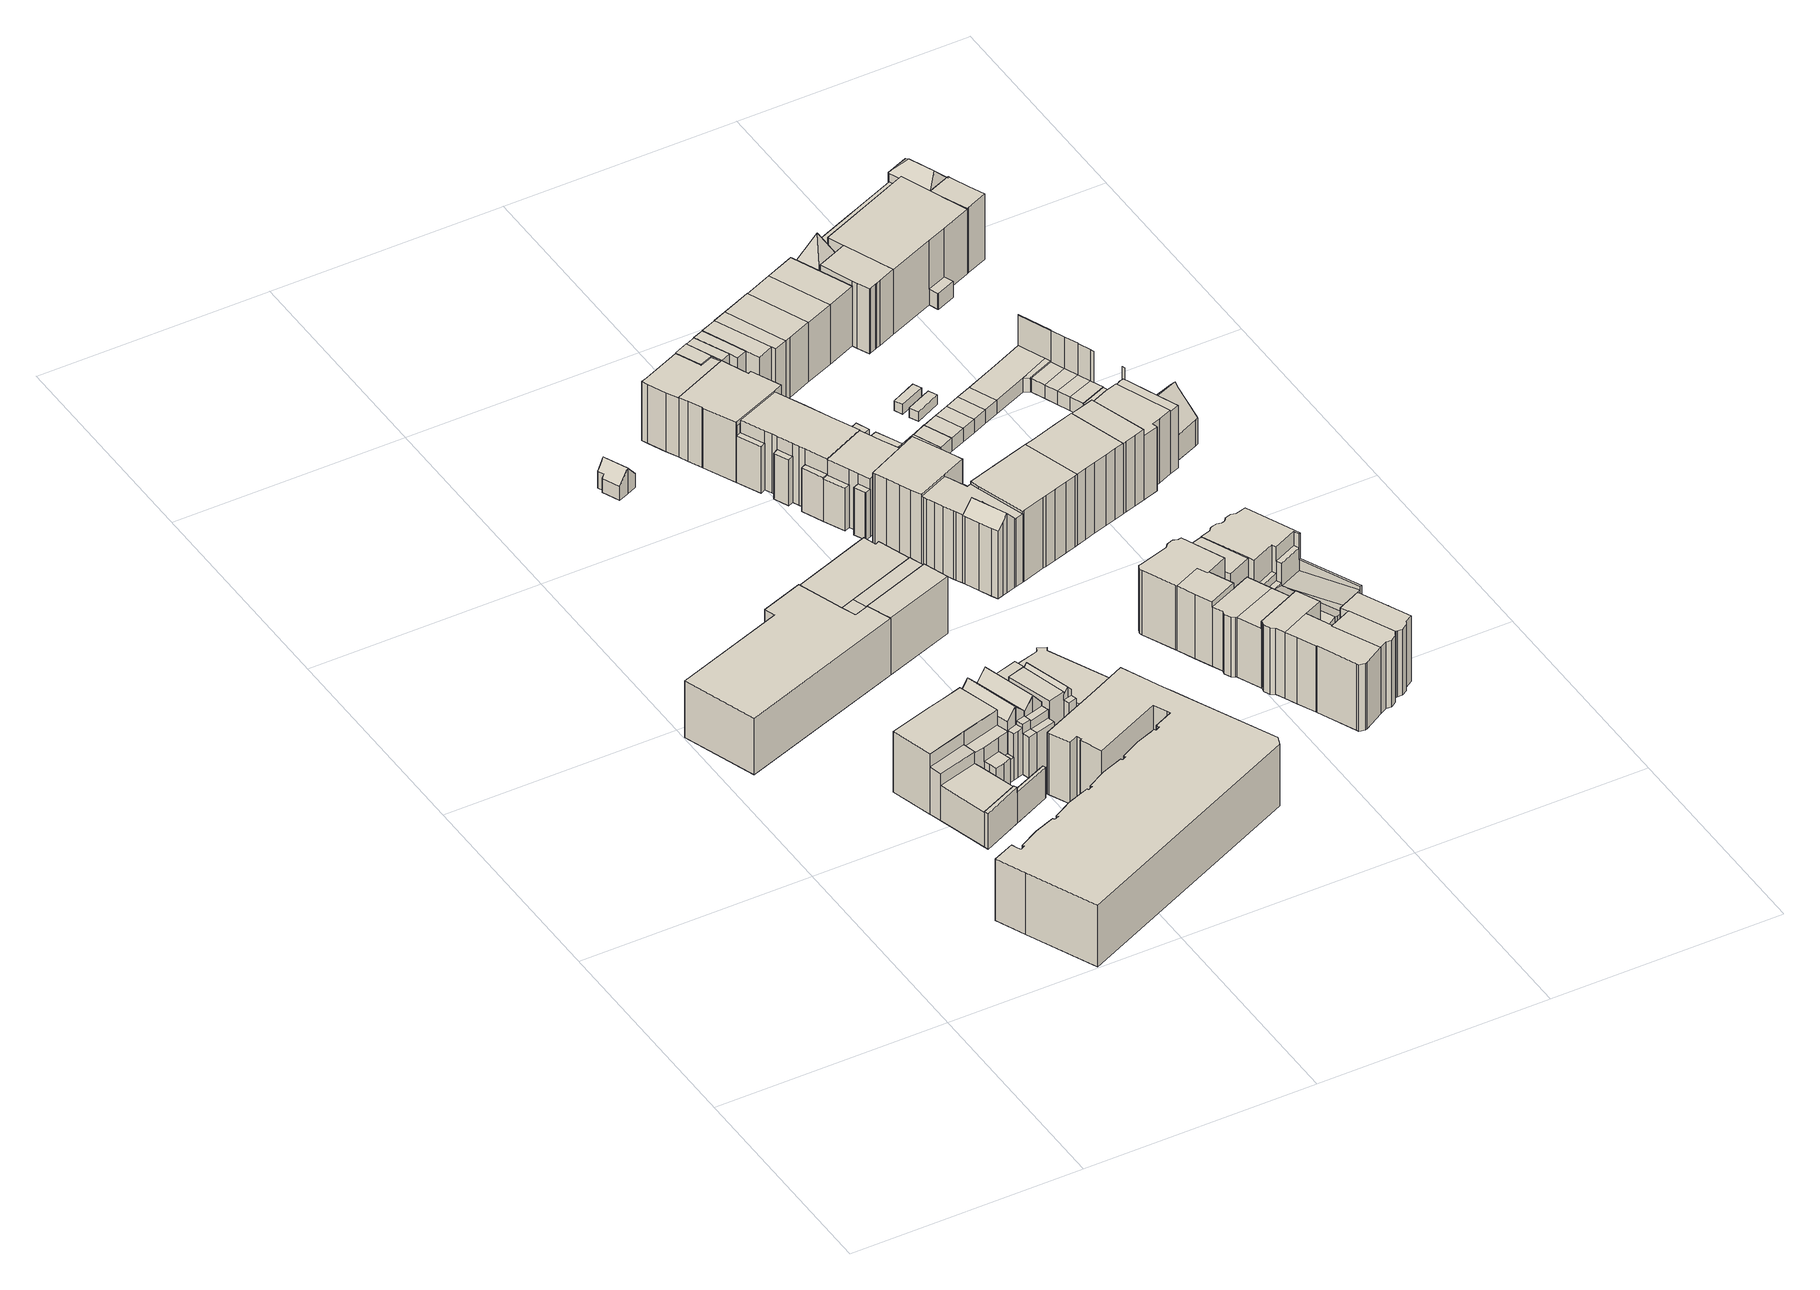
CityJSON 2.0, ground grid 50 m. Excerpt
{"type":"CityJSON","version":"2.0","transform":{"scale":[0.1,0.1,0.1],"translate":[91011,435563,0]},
"CityObjects":{
"building1":{"type":"Building","attributes":{"TerrainHeight":3.29,"bron_tex":"UltraCAM-X 10cm juni 2008","voll_tex":"complete","bron_geo":"Lidar 15-30 punten - nov. 2008","status":"1"},"geometry":[{"type":"MultiSurface","lod":"2","boundaries":[[[0,1,2,3,4,5]],[[6,7,8,9,10,11,12]],[[13,14,15,16]],[[17,18,19,20,21]],[[22,23,24,25]],[[26,27,28,29]],[[30,31,32,33,34,35]],[[36,37,38,39,40,41,42,43,44,45,46,47,48,49,50,51,52,53]],[[5,4,40,54]],[[4,3,55,56]],[[3,2,6,12]],[[2,1,48,47]],[[12,11,57,55]],[[11,10,43,42]],[[10,9,44,43]],[[9,8,45,44]],[[8,7,46,45]],[[7,6,47,46]],[[13,16,19,18]],[[16,15,27,26]],[[15,14,53,58]],[[14,13,59,53]],[[21,20,49,48]],[[20,19,50,49]],[[18,17,60,59]],[[25,24,1,0]],[[24,23,17,21]],[[23,22,61,60]],[[26,29,51,50]],[[29,28,52,51]],[[28,27,58,52]],[[30,35,37,36]],[[35,34,38,37]],[[34,33,39,38]],[[33,32,54,39]],[[62,31,22,25]],[[32,62,0,5]],[[31,30,36,61]]]}]},
"building2":{"type":"Building","attributes":{"TerrainHeight":3.39,"bron_tex":"UltraCAM-X 10cm juni 2008","voll_tex":"complete","bron_geo":"Lidar 15-30 punten - nov. 2008","status":"1"},"geometry":[{"type":"MultiSurface","lod":"2","boundaries":[[[63,64,65,66]],[[67,68,69,70]],[[71,72,68,67]],[[73,74,75,76,77,78,79]],[[80,81,82,83,84,85,86,87,88]],[[89,90,91,92,93,94,95,96,97]],[[74,73,94,98]],[[73,79,95,94]],[[79,78,96,95]],[[78,77,97,96]],[[77,76,99,97]],[[83,82,92,91]],[[82,81,93,92]],[[81,80,98,93]],[[80,88,75,74]],[[88,87,72,71]],[[87,86,68,72]],[[85,84,90,100]],[[84,83,91,90]],[[63,66,69,68]],[[66,65,89,101]],[[65,64,100,89]],[[64,63,86,85]],[[67,70,76,102]],[[70,69,101,99]],[[71,67,102,75]]]}]},
"building3":{"type":"Building","attributes":{"TerrainHeight":3.24,"bron_tex":"UltraCAM-X 10cm juni 2008","voll_tex":"complete","bron_geo":"Lidar 15-30 punten - nov. 2008","status":"1"},"geometry":[{"type":"MultiSurface","lod":"2","boundaries":[[[55,57,103,56]],[[42,41,40,104]],[[103,57,42,104]]]}]},
"building4":{"type":"Building","attributes":{"TerrainHeight":3.44,"bron_tex":"UltraCAM-X 10cm juni 2008","voll_tex":"complete","bron_geo":"Lidar 15-30 punten - nov. 2008","status":"1"},"geometry":[{"type":"MultiSurface","lod":"2","boundaries":[[[105,106,107,108,109,110,111,112,113,114,115,116,117,118,119,120,121,122,123,124,125,126,127,128,129,130,131,132,133,134,135,136,137,138,139,140,141,142,143,144,145,146,147,148,149,150,151,152,153,154,155]],[[156,157,158,159,160,161,162,163,164,165,166,167,168,169,170,171,172,173,174,175,176,177,178,179,180,181,182,183,184,185,186,187,188,189,190,191,192,193,194,195,196,197,198,199,200,201,202,203,204,205]],[[154,153,163,162]],[[153,152,164,163]],[[152,151,165,164]],[[151,150,166,165]],[[150,149,167,166]],[[149,148,168,167]],[[148,147,169,168]],[[147,146,170,169]],[[146,145,171,170]],[[145,144,172,171]],[[144,143,173,172]],[[143,142,174,173]],[[142,141,175,174]],[[141,140,176,175]],[[140,139,177,176]],[[139,138,178,177]],[[138,137,179,178]],[[137,136,180,179]],[[136,135,181,180]],[[135,134,182,181]],[[134,133,183,182]],[[133,132,184,183]],[[132,131,185,184]],[[131,130,186,185]],[[130,129,187,186]],[[129,128,188,187]],[[128,127,189,188]],[[127,126,190,189]],[[126,125,191,190]],[[125,124,192,191]],[[124,123,193,192]],[[123,122,194,193]],[[122,121,195,194]],[[121,120,196,195]],[[120,119,197,196]],[[119,118,198,197]],[[118,117,199,198]],[[117,116,200,199]],[[116,115,201,200]],[[115,114,202,201]],[[114,113,203,202]],[[113,112,206,207]],[[112,111,205,204]],[[111,110,156,205]],[[110,109,157,156]],[[109,108,158,157]],[[108,107,159,158]],[[107,106,160,159]],[[106,105,161,160]],[[105,155,208,161]],[[155,154,162,208]]]}]},
"building5":{"type":"Building","attributes":{"TerrainHeight":3.12,"bron_tex":"UltraCAM-X 10cm juni 2008","voll_tex":"complete","bron_geo":"Lidar 15-30 punten - nov. 2008","status":"1"},"geometry":[{"type":"MultiSurface","lod":"2","boundaries":[[[209,210,211,212]],[[213,214,215,216]],[[217,218,219,220,221]],[[222,223,224,225]],[[225,224,226,227]],[[39,228,229,230,231,104,40]],[[212,211,232,233]],[[211,210,230,229]],[[210,209,231,230]],[[216,215,234,235]],[[215,214,209,212]],[[214,213,221,220]],[[220,219,236,231]],[[219,218,104,236]],[[218,217,56,103]],[[222,225,237,39]],[[224,223,217,238]],[[223,222,39,40]],[[225,227,228,237]],[[227,226,239,228]],[[226,240,213,216]],[[240,224,238,221]]]}]},
"building6":{"type":"Building","attributes":{"TerrainHeight":3.38,"bron_tex":"UltraCAM-X 10cm juni 2008","voll_tex":"complete","bron_geo":"Lidar 15-30 punten - nov. 2008","status":"1"},"geometry":[{"type":"MultiSurface","lod":"2","boundaries":[[[233,232,241,242,243]],[[234,244,245,235]],[[246,247,248,249,250]],[[247,251,252,248]],[[228,253,254,255,229]],[[243,242,254,256]],[[242,241,255,254]],[[241,232,229,255]],[[245,244,256,257]],[[244,234,233,243]],[[247,246,253,258]],[[246,250,259,253]],[[250,249,257,259]],[[249,248,260,245]],[[251,247,258,228]],[[248,252,235,260]],[[252,251,228,239]]]}]},
"building7":{"type":"Building","attributes":{"TerrainHeight":3.52,"bron_tex":"UltraCAM-X 10cm juni 2008","voll_tex":"complete","bron_geo":"Lidar 15-30 punten - nov. 2008","status":"1"},"geometry":[{"type":"MultiSurface","lod":"2","boundaries":[[[261,262,263,264]],[[265,266,267,268]],[[269,270,271,272]],[[268,267,273,274]],[[275,276,277,278]],[[253,279,280,281,282,254]],[[275,278,279,253]],[[278,277,283,279]],[[276,275,253,259]],[[264,263,280,284]],[[263,262,281,280]],[[262,261,282,281]],[[265,268,285,286]],[[267,266,261,287]],[[269,272,286,276]],[[272,271,266,265]],[[271,270,254,282]],[[270,269,259,254]],[[268,274,277,285]],[[274,273,284,283]],[[273,267,287,264]]]}]},
"building8":{"type":"Building","attributes":{"TerrainHeight":3.16,"bron_tex":"UltraCAM-X 10cm juni 2008","voll_tex":"complete","bron_geo":"Lidar 15-30 punten - nov. 2008","status":"1"},"geometry":[{"type":"MultiSurface","lod":"2","boundaries":[[[288,289,290,291,292,293]],[[293,292,294,295,296,297]],[[298,299,300,301,302,303,304,305]],[[288,293,306,302]],[[292,291,299,307]],[[291,290,300,299]],[[290,289,301,300]],[[289,288,302,301]],[[293,297,303,306]],[[297,296,304,303]],[[296,295,305,304]],[[295,294,298,305]],[[294,292,307,298]]]}]},
"building9":{"type":"Building","attributes":{"TerrainHeight":3.65,"bron_tex":"UltraCAM-X 10cm juni 2008","voll_tex":"complete","bron_geo":"Lidar 15-30 punten - nov. 2008","status":"1"},"geometry":[{"type":"MultiSurface","lod":"2","boundaries":[[[308,309,207,206,310,311,312,313,314]],[[315,316,317,318,319,204,203,280,279]],[[308,314,315,279]],[[314,313,316,315]],[[313,312,317,316]],[[312,311,318,317]],[[311,310,319,318]],[[310,206,204,319]],[[207,309,280,203]],[[309,308,279,280]]]}]},
"building10":{"type":"Building","attributes":{"TerrainHeight":2.42,"bron_tex":"UltraCAM-X 10cm juni 2008","voll_tex":"complete","bron_geo":"Lidar 15-30 punten - nov. 2008","status":"1"},"geometry":[{"type":"MultiSurface","lod":"2","boundaries":[[[320,321,322,323,324,325,326,327,328]],[[329,330,331,332,333,334,335,336,337]],[[320,328,337,336]],[[328,327,329,337]],[[323,322,334,333]],[[322,321,335,334]],[[321,320,336,335]]]}]},
"building11":{"type":"Building","attributes":{"TerrainHeight":2.22,"bron_tex":"UltraCAM-X 10cm juni 2008","voll_tex":"complete","bron_geo":"Lidar 15-30 punten - nov. 2008","status":"1"},"geometry":[{"type":"MultiSurface","lod":"2","boundaries":[[[338,339,340,341,342,343,344,345,346,347,348,349]],[[350,351,352,353,354,333,332,355,356]],[[339,338,324,323]],[[338,349,355,332]],[[349,348,356,355]],[[348,347,350,356]],[[347,346,351,350]],[[346,345,352,351]],[[345,344,357,358]],[[344,343,353,359]],[[343,342,360,353]],[[342,341,354,360]],[[341,340,361,354]],[[340,339,333,361]]]}]},
"building12":{"type":"Building","attributes":{"TerrainHeight":3.11,"bron_tex":"UltraCAM-X 10cm juni 2008","voll_tex":"complete","bron_geo":"Lidar 15-30 punten - nov. 2008","status":"1"},"geometry":[{"type":"MultiSurface","lod":"2","boundaries":[[[358,357,362]],[[363,364,365,366,367,368,369,370,371,372,373,374]],[[375,376,377,378]],[[379,380,381,382]],[[383,384,385,386]],[[353,352,387,388,389,390,391,392,393,394,395,396,397,398,399,400]],[[358,362,401,352]],[[362,357,359,401]],[[379,382,392,391]],[[381,380,402,403]],[[380,379,391,390]],[[383,386,401,353]],[[385,384,400,399]],[[384,383,353,400]],[[375,378,397,396]],[[377,376,395,394]],[[376,375,396,395]],[[363,374,352,401]],[[374,373,387,352]],[[373,372,388,387]],[[372,371,389,388]],[[371,370,404,405]],[[370,369,382,381]],[[369,368,393,392]],[[368,367,394,393]],[[367,366,378,377]],[[366,365,398,397]],[[365,364,399,398]],[[364,363,386,385]]]}]},
"building13":{"type":"Building","attributes":{"TerrainHeight":3.35,"bron_tex":"UltraCAM-X 10cm juni 2008","voll_tex":"complete","bron_geo":"Lidar 15-30 punten - nov. 2008","status":"1"},"geometry":[{"type":"MultiSurface","lod":"2","boundaries":[[[405,404,406,407,408,409,410]],[[403,402,411,412]],[[413,414,415,416,417]],[[390,389,418,419,420,421,422,423,424,425]],[[413,417,423,422]],[[416,415,420,426]],[[415,414,421,420]],[[414,413,422,421]],[[412,411,425,424]],[[411,402,390,425]],[[405,410,418,389]],[[410,409,419,418]],[[409,408,426,419]],[[408,407,417,416]],[[407,406,424,423]],[[406,404,403,412]]]}]},
"building14":{"type":"Building","attributes":{"TerrainHeight":2.17,"bron_tex":"UltraCAM-X 10cm juni 2008","voll_tex":"complete","bron_geo":"Lidar 15-30 punten - nov. 2008","status":"1"},"geometry":[{"type":"MultiSurface","lod":"2","boundaries":[[[427,428,429]],[[430,431,432,433,427]],[[434,435,436,431,437]],[[438,439,440,441,338]],[[442,443,444,445,332,331,330,329]],[[427,429,442,446]],[[428,447,433]],[[430,427,446,448]],[[433,432,444,443]],[[432,431,445,444]],[[430,437,431]],[[435,434,449,450]],[[434,437,448,449]],[[431,436,332,445]],[[439,438,450,329]],[[438,338,436,435]],[[338,441,325,324]],[[441,440,326,325]],[[440,439,327,326]]]}]},
"building15":{"type":"Building","attributes":{"TerrainHeight":2.46,"bron_tex":"UltraCAM-X 10cm juni 2008","voll_tex":"complete","bron_geo":"Lidar 15-30 punten - nov. 2008","status":"1"},"geometry":[{"type":"MultiSurface","lod":"2","boundaries":[[[451,452,453,454]],[[455,456,457,458,459,460,461,462,463,464,465,466]],[[467,468,469,470,471,472,473,474]],[[474,473,475,476]],[[477,478,479,480,481,482,483,484,485,486,487,488,489,490,491,492,493]],[[494,495,496,497,498,499,500,501,502,503,504,505,506,507,508,509,510,511,512,513,514,515,516,517,518,519,520,521,522,523]],[[451,454,519,518]],[[454,453,520,519]],[[453,452,521,520]],[[524,474,525]],[[473,472,500,526]],[[472,471,501,500]],[[471,470,502,501]],[[470,469,503,502]],[[469,468,504,503]],[[468,467,527,504]],[[474,528,525]],[[529,475,492]],[[475,473,526,530]],[[482,481,494,523]],[[481,480,495,494]],[[480,479,496,495]],[[477,493,499,498]],[[493,492,530,499]],[[529,491,476]],[[491,528,476]],[[524,490,467]],[[490,489,505,527]],[[489,488,506,505]],[[488,487,507,506]],[[487,486,508,507]],[[486,485,509,508]],[[485,484,510,509]],[[484,483,531,510]],[[455,466,516,515]],[[466,465,517,516]],[[465,464,518,517]],[[464,463,452,451]],[[463,462,522,521]],[[462,461,523,522]],[[461,460,483,482]],[[460,459,511,531]],[[459,458,512,511]],[[458,457,513,512]],[[457,456,514,513]],[[456,455,515,514]]]}]},
"building16":{"type":"Building","attributes":{"TerrainHeight":2.13,"bron_tex":"UltraCAM-X 10cm juni 2008","voll_tex":"complete","bron_geo":"Lidar 15-30 punten - nov. 2008","status":"1"},"geometry":[{"type":"MultiSurface","lod":"2","boundaries":[[[532,533,534,535,536]],[[428,537,533,532,538,429]],[[442,539,540,541,542,543,443]],[[532,536,539,544]],[[535,534,541,540]],[[534,533,542,541]],[[429,538,545,442]],[[538,532,544,545]],[[533,537,543,542]],[[537,428,443,543]]]}]},
"building17":{"type":"Building","attributes":{"TerrainHeight":2.68,"bron_tex":"UltraCAM-X 10cm juni 2008","voll_tex":"complete","bron_geo":"Lidar 15-30 punten - nov. 2008","status":"1"},"geometry":[{"type":"MultiSurface","lod":"2","boundaries":[[[546,547,548,549,550,551,552,553,554,555,556,557,558]],[[559,560,561,562,563,564,565,566,498,497,496,567,568]],[[546,558,567,496]],[[558,557,568,567]],[[557,556,559,568]],[[555,554,561,560]],[[554,553,562,561]],[[553,552,563,562]],[[552,551,564,563]],[[551,550,565,564]],[[550,549,566,565]],[[549,548,498,566]],[[548,547,478,477]],[[547,546,479,478]]]}]},
"building18":{"type":"Building","attributes":{"TerrainHeight":2.57,"bron_tex":"UltraCAM-X 10cm juni 2008","voll_tex":"complete","bron_geo":"Lidar 15-30 punten - nov. 2008","status":"1"},"geometry":[{"type":"MultiSurface","lod":"2","boundaries":[[[569,570,571,572]],[[573,574,575,576]],[[569,572,573,576]],[[572,571,574,573]],[[571,570,575,574]],[[570,569,576,575]]]}]},
"building19":{"type":"Building","attributes":{"TerrainHeight":2.53,"bron_tex":"UltraCAM-X 10cm juni 2008","voll_tex":"complete","bron_geo":"Lidar 15-30 punten - nov. 2008","status":"1"},"geometry":[{"type":"MultiSurface","lod":"2","boundaries":[[[577,578,579,580,581]],[[582,583,584,585,586]],[[577,581,585,584]],[[581,580,586,585]],[[580,579,582,586]],[[579,578,583,582]],[[578,577,584,583]]]}]},
"building20":{"type":"Building","attributes":{"TerrainHeight":3.49,"bron_tex":"UltraCAM-X 10cm juni 2008","voll_tex":"complete","bron_geo":"Lidar 15-30 punten - nov. 2008","status":"1"},"geometry":[{"type":"MultiSurface","lod":"2","boundaries":[[[587,588,589,590,591,592,593]],[[594,595,596,597,598,599,600]],[[587,593,598,597]],[[593,592,601,602]],[[592,591,600,599]],[[591,590,594,600]]]}]},
"building21":{"type":"Building","attributes":{"TerrainHeight":2.43,"bron_tex":"UltraCAM-X 10cm juni 2008","voll_tex":"complete","bron_geo":"Lidar 15-30 punten - nov. 2008","status":"1"},"geometry":[{"type":"MultiSurface","lod":"2","boundaries":[[[603,604,605,606,607]],[[608,609,610,611,612]],[[603,607,608,612]],[[607,606,609,608]],[[606,605,610,609]],[[605,604,611,610]],[[604,603,612,611]]]}]},
"building22":{"type":"Building","attributes":{"TerrainHeight":2.52,"bron_tex":"UltraCAM-X 10cm juni 2008","voll_tex":"complete","bron_geo":"Lidar 15-30 punten - nov. 2008","status":"1"},"geometry":[{"type":"MultiSurface","lod":"2","boundaries":[[[613,614,615,616,617,618,619]],[[620,621,622,623,624,625,626]],[[613,619,621,620]],[[619,618,622,621]],[[618,617,623,622]],[[617,616,624,623]],[[616,615,625,624]],[[615,614,626,625]],[[614,613,620,626]]]}]},
"building23":{"type":"Building","attributes":{"TerrainHeight":3.26,"bron_tex":"UltraCAM-X 10cm juni 2008","voll_tex":"complete","bron_geo":"Lidar 15-30 punten - nov. 2008","status":"1"},"geometry":[{"type":"MultiSurface","lod":"2","boundaries":[[[601,627,628,629,630,631,632,633,602]],[[598,634,635,636,637,638,639,640,599]],[[602,633,634,598]],[[633,632,635,634]],[[631,630,637,636]],[[630,629,638,637]],[[629,628,639,638]],[[628,627,640,639]],[[627,601,599,640]]]}]},
"building24":{"type":"Building","attributes":{"TerrainHeight":2.2,"bron_tex":"UltraCAM-X 10cm juni 2008","voll_tex":"complete","bron_geo":"Lidar 15-30 punten - nov. 2008","status":"1"},"geometry":[{"type":"MultiSurface","lod":"2","boundaries":[[[535,641,642,643,644,536]],[[539,645,646,540]],[[536,644,647,539]],[[644,643,645,647]],[[643,642,648,649]],[[642,641,650,646]],[[641,535,540,650]]]}]},
"building25":{"type":"Building","attributes":{"TerrainHeight":3.27,"bron_tex":"UltraCAM-X 10cm juni 2008","voll_tex":"complete","bron_geo":"Lidar 15-30 punten - nov. 2008","status":"1"},"geometry":[{"type":"MultiSurface","lod":"2","boundaries":[[[632,631,651,652]],[[636,635,653,654]],[[632,652,653,635]],[[651,631,636,654]]]}]},
"building26":{"type":"Building","attributes":{"TerrainHeight":3.62,"bron_tex":"UltraCAM-X 10cm juni 2008","voll_tex":"complete","bron_geo":"Lidar 15-30 punten - nov. 2008","status":"1"},"geometry":[{"type":"MultiSurface","lod":"2","boundaries":[[[655,656,657,658,659,660,661,662,663,664,665,666,667]],[[668,669,670,671,672,673,674,675,676,677,678,679,680]],[[655,667,669,668]],[[664,663,673,672]],[[663,662,674,673]],[[662,661,675,674]],[[661,660,676,675]],[[660,659,677,676]],[[659,658,678,677]],[[658,657,679,678]],[[657,656,680,679]]]}]},
"building27":{"type":"Building","attributes":{"TerrainHeight":3.63,"bron_tex":"UltraCAM-X 10cm juni 2008","voll_tex":"complete","bron_geo":"Lidar 15-30 punten - nov. 2008","status":"1"},"geometry":[{"type":"MultiSurface","lod":"2","boundaries":[[[681,682,683,684,685,686,656,655,687]],[[654,653,688,668,680,689,690,691,692]],[[684,683,692,691]],[[683,682,654,692]],[[682,681,652,651]],[[681,687,688,653]],[[687,655,668,688]],[[656,686,689,680]],[[686,685,690,689]],[[685,684,691,690]]]}]},
"building28":{"type":"Building","attributes":{"TerrainHeight":3.46,"bron_tex":"UltraCAM-X 10cm juni 2008","voll_tex":"complete","bron_geo":"Lidar 15-30 punten - nov. 2008","status":"1"},"geometry":[{"type":"MultiSurface","lod":"2","boundaries":[[[693,694,695,696,697,698,699,700]],[[701,702,703,704,705,706,707,708,709,710,711,590,589,588,587]],[[712,713,714,715,716,717,718,719,720,721,722,723,597,596,595,594,724,725,726,727,728]],[[693,700,717,716]],[[700,699,718,717]],[[699,698,719,718]],[[698,697,720,719]],[[696,695,722,721]],[[695,694,723,722]],[[709,708,727,726]],[[708,707,728,727]],[[707,706,712,728]],[[706,705,713,712]],[[705,704,714,713]],[[704,703,715,714]],[[703,702,716,715]],[[702,701,694,693]],[[701,587,597,723]],[[590,711,724,594]],[[711,710,725,724]],[[710,709,726,725]]]}]},
"building29":{"type":"Building","attributes":{"TerrainHeight":2.42,"bron_tex":"UltraCAM-X 10cm juni 2008","voll_tex":"complete","bron_geo":"Lidar 15-30 punten - nov. 2008","status":"1"},"geometry":[{"type":"MultiSurface","lod":"2","boundaries":[[[729,730,731,732,733]],[[734,735,736,737,738]],[[729,733,735,734]],[[733,732,739,740]],[[732,731,737,736]],[[731,730,738,737]],[[730,729,734,738]]]}]},
"building30":{"type":"Building","attributes":{"TerrainHeight":2.49,"bron_tex":"UltraCAM-X 10cm juni 2008","voll_tex":"complete","bron_geo":"Lidar 15-30 punten - nov. 2008","status":"1"},"geometry":[{"type":"MultiSurface","lod":"2","boundaries":[[[740,739,741,742]],[[735,743,744,736]],[[740,742,743,735]],[[742,741,745,746]],[[741,739,736,744]]]}]},
"building31":{"type":"Building","attributes":{"TerrainHeight":2.5,"bron_tex":"UltraCAM-X 10cm juni 2008","voll_tex":"complete","bron_geo":"Lidar 15-30 punten - nov. 2008","status":"1"},"geometry":[{"type":"MultiSurface","lod":"2","boundaries":[[[747,748,749,750,751,752,753,754]],[[755,756,757,758,759,760,761,762]],[[747,754,756,755]],[[754,753,757,756]],[[753,752,758,757]],[[752,751,759,758]],[[751,750,760,759]],[[750,749,761,760]],[[749,748,762,761]],[[748,747,755,762]]]}]},
"building32":{"type":"Building","attributes":{"TerrainHeight":2.23,"bron_tex":"UltraCAM-X 10cm juni 2008","voll_tex":"complete","bron_geo":"Lidar 15-30 punten - nov. 2008","status":"1"},"geometry":[{"type":"MultiSurface","lod":"2","boundaries":[[[649,648,763,764]],[[645,765,766,646]],[[649,764,765,645]],[[763,648,646,766]]]}]},
"building33":{"type":"Building","attributes":{"TerrainHeight":3.68,"bron_tex":"UltraCAM-X 10cm juni 2008","voll_tex":"complete","bron_geo":"Lidar 15-30 punten - nov. 2008","status":"1"},"geometry":[{"type":"MultiSurface","lod":"2","boundaries":[[[667,666,665,664,767,768,769,770,771,772]],[[669,773,774,775,776,777,778,672,671,670]],[[667,772,773,669]],[[772,771,779,780]],[[771,770,775,774]],[[770,769,776,775]],[[769,768,777,776]],[[768,767,778,777]],[[767,664,672,778]]]}]},
"building34":{"type":"Building","attributes":{"TerrainHeight":2.53,"bron_tex":"UltraCAM-X 10cm juni 2008","voll_tex":"complete","bron_geo":"Lidar 15-30 punten - nov. 2008","status":"1"},"geometry":[{"type":"MultiSurface","lod":"2","boundaries":[[[746,745,781,782]],[[743,783,784,744]],[[746,782,783,743]],[[781,745,744,784]]]}]},
"building35":{"type":"Building","attributes":{"TerrainHeight":2.64,"bron_tex":"UltraCAM-X 10cm juni 2008","voll_tex":"complete","bron_geo":"Lidar 15-30 punten - nov. 2008","status":"1"},"geometry":[{"type":"MultiSurface","lod":"2","boundaries":[[[556,555,785,786,787,788,789,790,791,792,793]],[[559,794,795,796,797,798,799,800,801,802,560]],[[556,793,794,559]],[[793,792,795,794]],[[792,791,796,795]],[[791,790,803,804]],[[790,789,805,803]],[[789,788,799,798]],[[788,787,800,799]],[[787,786,801,800]],[[786,785,802,801]],[[785,555,560,802]]]}]},
"building36":{"type":"Building","attributes":{"TerrainHeight":2.6,"bron_tex":"UltraCAM-X 10cm juni 2008","voll_tex":"complete","bron_geo":"Lidar 15-30 punten - nov. 2008","status":"1"},"geometry":[{"type":"MultiSurface","lod":"2","boundaries":[[[806,807,808,809]],[[810,811,812,813]],[[806,809,812,811]],[[809,808,813,812]],[[808,807,810,813]],[[807,806,811,810]]]}]},
"building37":{"type":"Building","attributes":{"TerrainHeight":2.54,"bron_tex":"UltraCAM-X 10cm juni 2008","voll_tex":"complete","bron_geo":"Lidar 15-30 punten - nov. 2008","status":"1"},"geometry":[{"type":"MultiSurface","lod":"2","boundaries":[[[782,781,814,815]],[[783,816,817,784]],[[782,815,816,783]],[[814,781,784,817]]]}]},
"building38":{"type":"Building","attributes":{"TerrainHeight":3.8,"bron_tex":"UltraCAM-X 10cm juni 2008","voll_tex":"complete","bron_geo":"Lidar 15-30 punten - nov. 2008","status":"1"},"geometry":[{"type":"MultiSurface","lod":"2","boundaries":[[[780,779,818,819,820,821,822,823,824]],[[825,826,827,828,829,830,774,773,831]],[[832,833,834,826]],[[824,823,825,831]],[[823,822,835,836]],[[822,821,827,826]],[[821,820,828,827]],[[820,819,829,828]],[[819,818,830,829]],[[818,779,774,830]],[[780,824,831,773]]]}]},
"building39":{"type":"Building","attributes":{"TerrainHeight":2.54,"bron_tex":"UltraCAM-X 10cm juni 2008","voll_tex":"complete","bron_geo":"Lidar 15-30 punten - nov. 2008","status":"1"},"geometry":[{"type":"MultiSurface","lod":"2","boundaries":[[[837,838,839,840]],[[841,842,843,844]],[[837,840,842,841]],[[840,839,843,842]],[[839,838,844,843]],[[838,837,841,844]]]}]},
"building40":{"type":"Building","attributes":{"TerrainHeight":2.28,"bron_tex":"UltraCAM-X 10cm juni 2008","voll_tex":"complete","bron_geo":"Lidar 15-30 punten - nov. 2008","status":"1"},"geometry":[{"type":"MultiSurface","lod":"2","boundaries":[[[845,764,763,846,847]],[[765,848,849,766]],[[764,845,848,765]],[[845,847,850,851]],[[846,763,766,849]]]}]},
"building41":{"type":"Building","attributes":{"TerrainHeight":2.57,"bron_tex":"UltraCAM-X 10cm juni 2008","voll_tex":"complete","bron_geo":"Lidar 15-30 punten - nov. 2008","status":"1"},"geometry":[{"type":"MultiSurface","lod":"2","boundaries":[[[815,814,852,853]],[[816,854,855,817]],[[815,853,854,816]],[[852,814,817,855]]]}]},
"building42":{"type":"Building","attributes":{"TerrainHeight":3.2,"bron_tex":"UltraCAM-X 10cm juni 2008","voll_tex":"complete","bron_geo":"Lidar 15-30 punten - nov. 2008","status":"1"},"geometry":[{"type":"MultiSurface","lod":"2","boundaries":[[[856,857,858,859]],[[860,861,862,863]],[[864,865,866,867]],[[868,869,870,871]],[[872,873,874,875,876]],[[877,878,879,880]],[[881,882,873,872]],[[883,884,885,886,887,888,889,890,891,892,893,894,895,896,897,898,899,900]],[[901,902,903,904,721,720,905,906,907,908,909,910,911,912]],[[883,900,905,720]],[[900,899,906,905]],[[899,898,907,906]],[[898,897,908,907]],[[897,896,909,908]],[[896,895,910,909]],[[895,894,911,910]],[[894,893,912,911]],[[893,892,901,912]],[[890,889,856,859]],[[889,888,863,862]],[[888,887,860,863]],[[887,886,867,866]],[[886,885,864,867]],[[885,884,721,913]],[[884,883,697,696]],[[858,857,914,903]],[[857,856,880,879]],[[862,861,877,880]],[[861,860,871,870]],[[866,865,868,871]],[[865,864,913,915]],[[870,916,876]],[[917,869,881]],[[869,868,915,918]],[[872,916,919]],[[876,920,877]],[[875,874,921,922]],[[874,873,923,921]],[[879,878,922,914]],[[878,920,875]],[[917,872,919]],[[873,882,904,923]],[[882,881,918,904]]]}]},
"building43":{"type":"Building","attributes":{"TerrainHeight":2.61,"bron_tex":"UltraCAM-X 10cm juni 2008","voll_tex":"complete","bron_geo":"Lidar 15-30 punten - nov. 2008","status":"1"},"geometry":[{"type":"MultiSurface","lod":"2","boundaries":[[[853,852,924,925]],[[854,926,927,855]],[[853,925,926,854]],[[924,852,855,927]]]}]},
"building44":{"type":"Building","attributes":{"TerrainHeight":2.73,"bron_tex":"UltraCAM-X 10cm juni 2008","voll_tex":"complete","bron_geo":"Lidar 15-30 punten - nov. 2008","status":"1"},"geometry":[{"type":"MultiSurface","lod":"2","boundaries":[[[804,803,805,928,929,930,931]],[[932,933,934,935,936,937,938,939,940]],[[941,942,943,944,945,946,947,948,949,798,797,796,950]],[[804,931,950,796]],[[931,930,932,940]],[[930,929,948,951]],[[929,928,949,948]],[[928,805,798,949]],[[939,938,942,941]],[[938,937,943,942]],[[937,936,952,953]],[[936,935,945,944]],[[935,934,946,945]],[[934,933,947,946]],[[933,932,951,947]],[[940,939,941,950]]]}]},
"building45":{"type":"Building","attributes":{"TerrainHeight":2.61,"bron_tex":"UltraCAM-X 10cm juni 2008","voll_tex":"complete","bron_geo":"Lidar 15-30 punten - nov. 2008","status":"1"},"geometry":[{"type":"MultiSurface","lod":"2","boundaries":[[[954,955,956,957]],[[925,924,958,957,959,960]],[[961,962,963,964,927,926,965]],[[966,967,968,969]],[[967,966,961,962]],[[954,970,958]],[[956,955,971,972]],[[955,954,964,963]],[[925,960,965,926]],[[960,959,961,965]],[[958,924,927,964]]]}]},
"building46":{"type":"Building","attributes":{"TerrainHeight":2.77,"bron_tex":"UltraCAM-X 10cm juni 2008","voll_tex":"complete","bron_geo":"Lidar 15-30 punten - nov. 2008","status":"1"},"geometry":[{"type":"MultiSurface","lod":"2","boundaries":[[[972,971,973,974,975]],[[963,962,976,977,978]],[[979,968,962,976]],[[974,973,978,977]],[[973,971,963,978]]]}]},
"building47":{"type":"Building","attributes":{"TerrainHeight":2.79,"bron_tex":"UltraCAM-X 10cm juni 2008","voll_tex":"complete","bron_geo":"Lidar 15-30 punten - nov. 2008","status":"1"},"geometry":[{"type":"MultiSurface","lod":"2","boundaries":[[[975,974,980,981]],[[977,976,982,983]],[[984,979,976,982]],[[980,974,977,983]]]}]},
"building48":{"type":"Building","attributes":{"TerrainHeight":2.81,"bron_tex":"UltraCAM-X 10cm juni 2008","voll_tex":"complete","bron_geo":"Lidar 15-30 punten - nov. 2008","status":"1"},"geometry":[{"type":"MultiSurface","lod":"2","boundaries":[[[981,980,985,986]],[[983,982,987,988]],[[989,990,982,987]],[[985,980,983,988]]]}]},
"building49":{"type":"Building","attributes":{"TerrainHeight":2.81,"bron_tex":"UltraCAM-X 10cm juni 2008","voll_tex":"complete","bron_geo":"Lidar 15-30 punten - nov. 2008","status":"1"},"geometry":[{"type":"MultiSurface","lod":"2","boundaries":[[[986,985,991,992]],[[988,987,993,994]],[[995,989,987,996]],[[992,991,997,998]],[[991,985,988,994]]]}]},
"building50":{"type":"Building","attributes":{"TerrainHeight":2.18,"bron_tex":"UltraCAM-X 10cm juni 2008","voll_tex":"complete","bron_geo":"Lidar 15-30 punten - nov. 2008","status":"1"},"geometry":[{"type":"MultiSurface","lod":"2","boundaries":[[[999,1000,1001,1002]],[[1003,1004,1005,1006,1000,999]],[[1006,1001,1000]],[[1002,1003,999]],[[1007,1008,1009]],[[1010,1011,1012,1013,1014,1015,1016,1017,1018,1019]],[[1020,1019,1021,1022,1023,1024,1025,1026]],[[1027,1028,1029,1030,1031,1032,1033,1034]],[[1035,1036,1037,1038,1039,1040]],[[1041,1042,1043,1044,1045]],[[1046,1047,1048]],[[1048,1047,1049]],[[1049,1047,1050,1051]],[[1052,1050,1047]],[[1052,1047,1053]],[[1053,1047,1046]],[[1054,1055,1056,1057,1058,1059,1060,1061,1062,1063,1064,1065,849,848,1066,1067,1068,1069,1070,1071,1072]],[[1007,1009,1049,1051]],[[1008,1007,847,846]],[[1010,1019,1048,1049]],[[1073,1018,1021]],[[1018,1017,1074,1075]],[[1017,1016,1062,1074]],[[1016,1015,1076,1062]],[[1015,1014,1063,1076]],[[1014,1013,1064,1063]],[[1013,1012,1065,1064]],[[1012,1011,849,1065]],[[1011,1010,1009,1008]],[[1020,1026,1037,1036]],[[1026,1025,1006,1005]],[[1025,1077,1027]],[[1024,1023,1057,1078]],[[1023,1022,1041,1045]],[[1022,1021,1075,1061]],[[1019,1020,1046,1048]],[[1027,1034,1001,1006]],[[1034,1033,1079,1080]],[[1033,1032,1054,1079]],[[1032,1031,1055,1054]],[[1031,1030,1056,1055]],[[1030,1029,1081,1056]],[[1029,1028,1078,1081]],[[1028,1077,1024]],[[1051,1050,851,850]],[[1050,1052,1066,848]],[[1052,1053,1067,1066]],[[1035,1040,1068,1067]],[[1040,1039,1069,1068]],[[1039,1038,1070,1069]],[[1036,1035,1053,1046]],[[1045,1044,1058,1057]],[[1044,1043,1059,1058]],[[1043,1042,1060,1059]],[[1042,1041,1061,1060]],[[1002,1001,1080,1072]],[[1005,1004,1038,1037]],[[1004,1003,1071,1070]],[[1003,1002,1072,1071]]]}]},
"building51":{"type":"Building","attributes":{"TerrainHeight":2.82,"bron_tex":"UltraCAM-X 10cm juni 2008","voll_tex":"complete","bron_geo":"Lidar 15-30 punten - nov. 2008","status":"1"},"geometry":[{"type":"MultiSurface","lod":"2","boundaries":[[[998,997,1082,1083,1084,1085,1086]],[[994,993,1087,1088,1089,1090,1091]],[[1086,1085,1092,1093]],[[1085,1084,1094,1092]],[[1084,1083,1090,1089]],[[1083,1082,1091,1090]],[[1082,997,994,1091]]]}]},
"building52":{"type":"Building","attributes":{"TerrainHeight":3.1,"bron_tex":"UltraCAM-X 10cm juni 2008","voll_tex":"complete","bron_geo":"Lidar 15-30 punten - nov. 2008","status":"1"},"geometry":[{"type":"MultiSurface","lod":"2","boundaries":[[[1095,1096,1097,1098]],[[1099,1100,1101,1102,1103,1104]],[[1105,1095,1098,1106,1107]],[[1100,1108,1109,1110,1111,1112,1101]],[[953,952,1113,1114,1115,1116,1117]],[[1118,1119,1120,1121,1122,1123,1124,1125,1126,1127,1128,1129,1130,944,943,1131]],[[1096,1095,1132,1121]],[[1097,1096,1121,1120]],[[1099,1104,1120,1119]],[[1133,1103,1106,1098]],[[1104,1133,1098,1097]],[[1103,1102,1134,1135]],[[1102,1101,1136,1124]],[[1095,1105,1122,1132]],[[1105,1107,1123,1122]],[[1107,1106,1135,1137]],[[1101,1112,1125,1136]],[[1112,1138,1139]],[[1111,1110,1127,1126]],[[1110,1109,1128,1127]],[[1109,1108,1129,1128]],[[953,1117,1131,943]],[[1117,1116,1118,1131]],[[1116,1115,1119,1118]],[[1115,1140,1100,1099]],[[1140,1114,1108,1100]],[[1114,1113,1130,1129]],[[1113,952,944,1130]]]}]},
"building53":{"type":"Building","attributes":{"TerrainHeight":3.22,"bron_tex":"UltraCAM-X 10cm juni 2008","voll_tex":"complete","bron_geo":"Lidar 15-30 punten - nov. 2008","status":"1"},"geometry":[{"type":"MultiSurface","lod":"2","boundaries":[[[1094,1141,1142,1093,1092]],[[1089,1088,1087,1143,1144]],[[1145,1146,1147,1143]],[[1142,1141,1144,1143]],[[1141,1094,1089,1144]]]}]},
"building54":{"type":"Building","attributes":{"TerrainHeight":3.77,"bron_tex":"UltraCAM-X 10cm juni 2008","voll_tex":"complete","bron_geo":"Lidar 15-30 punten - nov. 2008","status":"1"},"geometry":[{"type":"MultiSurface","lod":"2","boundaries":[[[1137,1134,1148,1149]],[[1123,1150,1151,1124]],[[1137,1149,1150,1123]],[[1149,1148,1151,1150]],[[1148,1134,1124,1151]]]}]}
},
"vertices":[
[368,574,108],[376,548,108],[400,554,108],[438,566,108],[461,573,108],[454,599,108],[400,554,74],[404,541,74],[409,525,74],[429,531,74],[446,537,74],[442,552,74],[438,566,74],[320,414,85],[322,405,85],[407,445,85],[404,452,85],[289,523,83],[320,414,83],[404,452,83],[380,535,83],[376,548,83],[281,549,113],[289,523,111],[376,548,111],[368,574,113],[404,452,73],[407,445,73],[490,483,73],[488,489,73],[255,640,144],[281,549,144],[454,599,144],[427,690,144],[385,678,144],[341,666,144],[255,640,0],[341,666,0],[385,678,0],[427,690,0],[461,573,0],[438,566,0],[442,552,0],[446,537,0],[429,531,0],[409,525,0],[404,541,0],[400,554,0],[376,548,0],[380,535,0],[404,452,0],[488,489,0],[490,483,0],[322,405,0],[454,599,0],[438,566,55],[461,573,55],[442,552,55],[407,445,0],[320,414,0],[289,523,0],[281,549,0],[368,574,144],
[406,995,135],[425,942,135],[578,995,135],[559,1049,135],[395,1028,132],[406,995,132],[559,1049,132],[547,1082,132],[362,1016,132],[374,984,132],[462,1162,131],[328,1114,131],[362,1016,131],[547,1082,131],[522,1153,131],[513,1149,131],[504,1177,131],[328,1114,134],[237,1082,134],[245,1059,134],[2,974,134],[58,814,134],[425,942,134],[406,995,134],[374,984,134],[362,1016,134],[578,995,0],[58,814,0],[2,974,0],[245,1059,0],[237,1082,0],[462,1162,0],[504,1177,0],[513,1149,0],[522,1153,0],[328,1114,0],[547,1082,0],[425,942,0],[559,1049,0],[395,1028,131],
[465,558,55],[465,558,0],
[323,3,146],[854,245,146],[861,265,146],[781,438,146],[775,451,146],[759,486,146],[753,499,146],[713,590,146],[627,550,146],[499,492,146],[501,488,146],[521,445,146],[540,454,146],[545,444,146],[541,442,146],[559,394,146],[709,462,146],[722,434,146],[725,427,146],[694,413,146],[684,408,146],[686,403,146],[687,402,146],[677,396,146],[675,401,146],[669,398,146],[630,384,146],[587,361,146],[589,357,146],[585,355,146],[579,352,146],[577,356,146],[531,339,146],[489,316,146],[491,312,146],[485,309,146],[480,307,146],[479,311,146],[433,294,146],[390,271,146],[393,267,146],[382,263,146],[380,267,146],[335,250,146],[292,227,146],[294,223,146],[284,218,146],[280,225,146],[275,238,146],[228,217,146],[256,153,146],[759,486,0],[775,451,0],[781,438,0],[861,265,0],[854,245,0],[323,3,0],[228,217,0],[275,238,0],[280,225,0],[284,218,0],[294,223,0],[292,227,0],[335,250,0],[380,267,0],[382,263,0],[393,267,0],[390,271,0],[433,294,0],[479,311,0],[480,307,0],[485,309,0],[491,312,0],[489,316,0],[531,339,0],[577,356,0],[579,352,0],[585,355,0],[589,357,0],[587,361,0],[630,384,0],[669,398,0],[675,401,0],[677,396,0],[687,402,0],[686,403,0],[684,408,0],[694,413,0],[725,427,0],[722,434,0],[709,462,0],[559,394,0],[541,442,0],[545,444,0],[540,454,0],[521,445,0],[501,488,0],[499,492,0],[627,550,0],[713,590,0],[753,499,0],[713,590,110],[627,550,110],[256,153,0],
[489,565,97],[493,549,97],[513,555,97],[508,570,97],[484,580,118],[489,565,118],[508,570,118],[504,586,118],[461,573,110],[465,558,110],[477,561,110],[489,565,110],[484,580,110],[427,690,130],[461,573,130],[482,580,154],[448,697,154],[504,586,130],[469,703,130],[469,703,0],[513,555,0],[493,549,0],[489,565,0],[513,555,95],[508,570,95],[508,570,115],[504,586,115],[477,561,0],[448,697,0],[482,580,110],[504,586,0],[484,580,152],
[558,567,95],[555,579,95],[554,583,95],[554,583,115],[549,599,115],[514,716,125],[492,709,154],[526,592,154],[549,599,124],[525,679,125],[469,703,125],[504,586,125],[514,716,0],[555,579,0],[558,567,0],[554,583,0],[549,599,0],[492,709,0],[525,679,0],[526,592,115],
[591,589,119],[595,576,119],[613,581,119],[610,594,119],[563,690,135],[591,589,131],[601,592,144],[571,692,144],[525,679,138],[555,579,138],[591,589,138],[563,690,138],[610,594,133],[580,695,133],[514,716,120],[525,679,120],[580,695,120],[569,732,120],[569,732,0],[613,581,0],[595,576,0],[591,589,0],[580,695,0],[610,594,0],[571,692,120],[563,690,120],[601,592,119],
[233,1692,40],[239,1679,40],[234,1677,33],[250,1640,33],[272,1649,62],[250,1700,62],[294,1659,33],[277,1696,33],[272,1694,40],[266,1707,40],[294,1659,0],[250,1640,0],[234,1677,0],[239,1679,0],[233,1692,0],[266,1707,0],[272,1694,0],[277,1696,0],[250,1700,0],[272,1649,0],
[569,732,110],[613,581,110],[699,619,110],[643,740,110],[648,748,110],[630,757,110],[626,748,110],[626,748,0],[630,757,0],[648,748,0],[643,740,0],[699,619,0],
[374,1773,140],[380,1760,140],[397,1721,140],[409,1696,140],[532,1750,140],[521,1770,140],[494,1759,140],[470,1813,140],[388,1778,140],[470,1813,0],[494,1759,0],[521,1770,0],[532,1750,0],[409,1696,0],[397,1721,0],[380,1760,0],[374,1773,0],[388,1778,0],
[532,1750,142],[409,1696,142],[418,1676,142],[431,1648,142],[432,1645,142],[463,1578,142],[465,1579,142],[572,1623,142],[591,1632,142],[563,1695,142],[556,1692,142],[553,1699,142],[563,1695,0],[591,1632,0],[572,1623,0],[463,1578,0],[431,1648,0],[553,1699,0],[556,1692,0],[465,1579,133],[572,1623,133],[465,1579,0],[432,1645,0],[418,1676,0],
[475,1583,133],[475,1583,140],[498,1532,140],[505,1517,140],[510,1506,140],[524,1474,140],[530,1461,140],[536,1448,140],[557,1403,140],[652,1447,140],[625,1505,140],[600,1561,140],[572,1623,140],[499,1500,109],[513,1469,109],[524,1474,109],[510,1506,109],[525,1443,103],[545,1397,103],[557,1403,103],[536,1448,103],[463,1578,110],[487,1527,110],[498,1532,110],[475,1583,110],[600,1561,0],[625,1505,0],[652,1447,0],[545,1397,0],[525,1443,0],[536,1448,0],[530,1461,0],[524,1474,0],[513,1469,0],[499,1500,0],[510,1506,0],[505,1517,0],[498,1532,0],[487,1527,0],[475,1583,0],[545,1397,101],[557,1403,101],[557,1403,138],[652,1447,138],
[577,1357,138],[586,1339,138],[597,1314,138],[693,1358,138],[672,1402,138],[566,1352,101],[577,1357,101],[574,1334,113],[585,1311,113],[586,1309,113],[597,1314,113],[586,1339,113],[672,1402,0],[693,1358,0],[586,1309,0],[585,1311,0],[574,1334,0],[586,1339,0],[577,1357,0],[566,1352,0],[597,1314,0],
[545,1844,142],[585,1752,142],[546,1845,142],[522,1835,142],[555,1760,141],[563,1743,141],[585,1752,141],[517,1833,141],[500,1826,141],[532,1750,141],[522,1835,141],[500,1826,142],[470,1813,142],[494,1759,142],[521,1770,142],[546,1845,0],[585,1752,0],[563,1743,0],[555,1760,0],[545,1844,0],[559,1813,142],[522,1835,0],[517,1833,0],[500,1826,0],
[733,1300,23],[746,1271,23],[824,1306,23],[811,1336,23],[592,1296,167],[594,1290,167],[605,1267,167],[617,1240,167],[628,1217,167],[638,1195,167],[705,1225,167],[756,1247,167],[746,1271,167],[733,1300,167],[711,1348,167],[709,1352,167],[677,1110,161],[679,1105,161],[692,1075,161],[704,1049,161],[710,1037,161],[723,1041,176],[733,1044,189],[700,1117,189],[752,1049,167],[728,1126,155],[774,1056,162],[741,1161,162],[735,1181,162],[726,1178,162],[710,1215,162],[705,1225,162],[638,1195,162],[640,1190,162],[643,1184,162],[650,1167,162],[658,1150,162],[668,1128,162],[670,1123,162],[677,1110,162],[728,1126,162],[752,1049,162],[757,1051,162],[710,1215,0],[726,1178,0],[735,1181,0],[741,1161,0],[774,1056,0],[757,1051,0],[723,1041,0],[710,1037,0],[704,1049,0],[692,1075,0],[679,1105,0],[670,1123,0],[668,1128,0],[658,1150,0],[650,1167,0],[643,1184,0],[640,1190,0],[628,1217,0],[617,1240,0],[605,1267,0],[594,1290,0],[592,1296,0],[709,1352,0],[711,1348,0],[733,1300,0],[811,1336,0],[824,1306,0],[746,1271,0],[756,1247,0],[705,1225,0],[678,1110,162],[700,1117,162],[733,1044,0],[677,1110,0],[722,1124,162],[742,1079,162],[752,1049,0],[638,1195,0],
[580,1859,142],[632,1738,142],[636,1729,142],[664,1740,142],[609,1871,142],[598,1723,142],[578,1858,142],[609,1871,0],[664,1740,0],[636,1729,0],[632,1738,0],[598,1723,0],[580,1859,0],[578,1858,0],
[735,1181,168],[741,1161,168],[774,1056,168],[778,1057,168],[828,1073,168],[835,1075,168],[859,1082,168],[887,1091,168],[911,1098,168],[916,1100,168],[877,1225,168],[793,1199,168],[789,1198,168],[877,1225,0],[916,1100,0],[911,1098,0],[887,1091,0],[859,1082,0],[835,1075,0],[828,1073,0],[778,1057,0],[789,1198,0],[793,1199,0],
[705,1492,23],[745,1404,23],[768,1414,23],[728,1502,23],[728,1502,0],[768,1414,0],[745,1404,0],[705,1492,0],
[674,1568,23],[686,1540,23],[722,1557,23],[741,1565,23],[729,1593,23],[722,1557,0],[686,1540,0],[674,1568,0],[729,1593,0],[741,1565,0],
[992,744,153],[988,743,153],[978,764,153],[920,738,153],[937,700,153],[953,665,153],[1015,693,153],[920,738,0],[978,764,0],[988,743,0],[992,744,0],[1015,693,0],[953,665,0],[937,700,0],[953,665,141],[1015,693,140],
[772,1377,23],[780,1358,23],[808,1370,23],[800,1389,23],[778,1379,23],[778,1379,0],[800,1389,0],[808,1370,0],[780,1358,0],[772,1377,0],
[728,1544,23],[743,1513,23],[754,1488,23],[763,1493,23],[773,1497,23],[759,1527,23],[747,1552,23],[728,1544,0],[747,1552,0],[759,1527,0],[773,1497,0],[763,1493,0],[754,1488,0],[743,1513,0],
[963,643,141],[961,634,141],[967,620,141],[975,616,141],[976,615,141],[1077,660,139],[1054,711,139],[1054,711,0],[1077,660,0],[976,615,0],[975,616,0],[967,620,0],[961,634,0],[963,643,0],
[676,1745,142],[728,1767,142],[673,1898,142],[640,1884,142],[673,1898,0],[728,1767,0],[640,1884,0],[728,1767,141],[673,1898,141],[676,1745,0],
[999,564,141],[1100,610,139],[1100,610,0],[999,564,0],
[1083,542,158],[1022,514,158],[1033,490,158],[1051,451,158],[1052,449,158],[1089,367,158],[1091,362,158],[1104,359,158],[1108,361,158],[1152,386,158],[1109,478,158],[1104,487,158],[1107,488,158],[1083,542,0],[1107,488,0],[1104,487,0],[1109,478,0],[1152,386,0],[1108,361,0],[1104,359,0],[1091,362,0],[1089,367,0],[1052,449,0],[1051,451,0],[1033,490,0],[1022,514,0],
[1100,610,158],[999,564,158],[1000,561,158],[998,552,158],[1004,539,158],[1013,534,158],[1123,560,158],[1123,560,0],[1013,534,0],[1004,539,0],[998,552,0],[1000,561,0],
[998,858,122],[1038,765,122],[1043,752,122],[1094,776,122],[1051,874,122],[1030,868,122],[1020,871,122],[1005,867,122],[1038,765,153],[998,858,153],[991,856,153],[981,860,153],[967,855,153],[960,847,153],[896,828,153],[889,826,153],[885,816,153],[887,810,153],[919,741,153],[960,847,0],[967,855,0],[981,860,0],[991,856,0],[998,858,0],[1005,867,0],[1020,871,0],[1030,868,0],[1051,874,0],[1094,776,0],[1043,752,0],[1038,765,0],[919,741,0],[887,810,0],[885,816,0],[889,826,0],[896,828,0],
[765,1487,32],[789,1430,32],[790,1428,32],[823,1442,32],[798,1501,32],[765,1487,0],[798,1501,0],[823,1442,0],[790,1428,0],[789,1430,0],[823,1442,31],[798,1501,31],
[854,1456,32],[829,1515,32],[829,1515,0],[854,1456,0],[854,1456,31],[829,1515,31],
[766,1267,23],[779,1239,23],[862,1276,23],[863,1277,23],[980,1317,23],[998,1323,23],[988,1352,23],[851,1305,23],[766,1267,0],[851,1305,0],[988,1352,0],[998,1323,0],[980,1317,0],[863,1277,0],[862,1276,0],[779,1239,0],
[789,1792,141],[734,1924,141],[734,1924,0],[789,1792,0],
[1169,396,158],[1180,394,158],[1192,402,158],[1196,411,158],[1200,413,158],[1155,510,158],[1155,510,0],[1200,413,0],[1196,411,0],[1192,402,0],[1180,394,0],[1169,396,0],[1200,413,156],[1155,510,156],
[887,1470,32],[862,1529,32],[862,1529,0],[887,1470,0],
[939,1107,168],[963,1115,168],[992,1123,168],[1016,1131,168],[1036,1137,168],[998,1261,168],[997,1262,168],[949,1247,168],[896,1230,168],[896,1230,0],[949,1247,0],[997,1262,0],[998,1261,0],[1036,1137,0],[1016,1131,0],[992,1123,0],[963,1115,0],[939,1107,0],[998,1261,167],[997,1262,167],[1036,1137,167],
[823,1615,23],[831,1597,23],[886,1622,23],[878,1640,23],[831,1597,0],[823,1615,0],[878,1640,0],[886,1622,0],
[918,1483,32],[893,1542,32],[893,1542,0],[918,1483,0],
[1204,415,156],[1215,414,156],[1227,422,156],[1232,431,156],[1249,441,156],[1198,551,156],[1147,527,156],[1198,551,0],[1249,441,0],[1232,431,0],[1227,422,0],[1215,414,0],[1204,415,0],[1147,527,0],[1249,441,131],[1227,488,157],[1227,488,0],[1249,441,136],[1198,551,134],
[837,1583,23],[846,1564,23],[901,1590,23],[892,1608,23],[837,1583,0],[892,1608,0],[901,1590,0],[846,1564,0],
[796,1950,141],[852,1819,141],[798,1947,141],[796,1950,0],[852,1819,0],[798,1947,116],[796,1950,116],
[950,1497,32],[925,1556,32],[925,1556,0],[950,1497,0],
[1211,789,64],[1269,663,64],[1272,664,64],[1214,790,64],[1155,777,91],[1160,766,91],[1211,789,91],[1206,800,91],[1100,763,61],[1105,754,61],[1155,777,61],[1151,787,61],[1105,754,44],[1110,742,44],[1160,766,44],[1155,777,44],[1135,754,46],[1194,627,46],[1202,631,43],[1219,639,38],[1160,766,38],[1160,766,37],[1219,639,55],[1269,663,55],[1211,789,37],[1110,742,38],[1168,615,38],[1051,874,124],[1094,776,124],[1100,763,124],[1151,787,124],[1155,777,124],[1206,800,124],[1211,789,124],[1214,790,124],[1208,804,124],[1163,906,124],[1141,900,124],[1131,903,124],[1117,899,124],[1111,891,124],[1103,889,124],[1094,892,124],[1079,888,124],[1072,880,124],[1163,906,0],[1208,804,0],[1272,664,0],[1168,615,0],[1072,880,0],[1079,888,0],[1094,892,0],[1103,889,0],[1111,891,0],[1117,899,0],[1131,903,0],[1141,900,0],[1100,763,0],[1269,663,0],[1105,754,0],[1143,758,44],[1127,750,44],[1110,742,0],[1135,754,44],[1165,755,38],[1202,631,0],[1219,639,0],[1194,627,0],
[982,1510,32],[957,1569,32],[957,1569,0],[982,1510,0],
[1044,1140,167],[1068,1147,167],[1090,1154,167],[1051,1278,167],[1090,1154,152],[1125,1165,152],[1122,1176,152],[1141,1182,152],[1171,1195,152],[1123,1313,152],[1097,1305,152],[1049,1284,152],[1051,1278,152],[1049,1284,0],[1097,1305,0],[1123,1313,0],[1171,1195,0],[1141,1182,0],[1122,1176,0],[1125,1165,0],[1068,1147,0],[1044,1140,0],[1051,1278,0],[1090,1154,0],[1171,1195,148],[1123,1313,148],
[1057,1542,34],[1068,1535,34],[1126,1559,34],[1121,1570,34],[1057,1542,33],[1097,1629,34],[1030,1600,33],[1097,1629,0],[1126,1559,0],[1068,1535,0],[1057,1542,0],[1030,1600,0],[1097,1629,108],[1126,1559,108],[1126,1559,107],[1097,1629,107],[1065,1545,34],[1068,1535,32],[1126,1559,32],
[1070,1534,32],[1082,1506,32],[1138,1529,32],[1138,1529,0],[1082,1506,0],[1070,1534,0],[1138,1529,107],
[1093,1478,32],[1150,1501,32],[1150,1501,0],[1093,1478,0],[1150,1501,107],
[1104,1451,32],[1161,1474,32],[1161,1474,0],[1104,1451,0],[1161,1474,106],[1150,1501,106],
[1116,1422,32],[1173,1446,32],[1173,1446,0],[1116,1422,0],[1164,1466,106],[1164,1466,0],[1116,1422,31],[1173,1446,31],
[1108,2049,181],[1130,1995,181],[1160,1996,151],[1121,2086,151],[1072,2066,152],[1073,2063,151],[1084,2038,151],[1110,1975,151],[798,1947,142],[852,1819,142],[823,1888,142],[823,1888,156],[852,1819,154],[856,1808,154],[868,1782,154],[871,1783,154],[885,1789,154],[888,1790,154],[897,1794,154],[935,1810,154],[890,1916,156],[876,1950,157],[935,1810,153],[1036,1852,153],[1078,1869,153],[1143,1896,153],[1110,1975,156],[1084,2038,157],[1110,1975,155],[1143,1896,155],[1146,1897,155],[1147,1898,155],[1193,1917,155],[1178,1952,155],[1163,1988,155],[1160,1996,155],[865,1976,131],[876,1950,131],[1084,2038,131],[1073,2063,131],[984,2026,131],[954,2013,131],[1036,1852,38],[1043,1833,38],[1044,1831,38],[1086,1849,38],[1078,1869,38],[876,1950,117],[843,1933,193],[890,1916,117],[823,1888,117],[796,1950,117],[798,1947,117],[864,1978,117],[865,1976,117],[1178,1952,0],[1193,1917,0],[1147,1898,0],[1078,1869,0],[1086,1849,0],[1044,1831,0],[1043,1833,0],[1036,1852,0],[888,1790,0],[871,1783,0],[868,1782,0],[856,1808,0],[864,1978,0],[865,1976,0],[954,2013,0],[984,2026,0],[1073,2063,0],[1072,2066,0],[1121,2086,0],[923,1837,154],[897,1794,0],[935,1810,0],[885,1789,0],[1122,1945,155],[1143,1896,0],[1163,1988,0],[1160,1996,0],[1146,1897,0],
[1127,1395,31],[1127,1394,31],[1160,1408,31],[1160,1410,31],[1184,1419,31],[1184,1419,0],[1160,1410,0],[1160,1408,0],[1127,1394,0],[1127,1395,0],[1160,1410,23],[1184,1419,23],[1160,1408,23],
[1190,1365,36],[1176,1359,34],[1187,1330,34],[1202,1337,36],[1149,1314,60],[1168,1265,124],[1238,1293,124],[1234,1302,113],[1216,1343,58],[1187,1330,59],[1204,1371,34],[1216,1343,34],[1216,1344,34],[1188,1216,59],[1194,1219,59],[1254,1244,61],[1260,1247,61],[1240,1288,116],[1193,1204,148],[1188,1216,148],[1149,1314,148],[1144,1323,148],[1136,1321,148],[1144,1323,0],[1149,1314,0],[1187,1330,0],[1176,1359,0],[1204,1371,0],[1216,1344,0],[1234,1302,0],[1240,1288,0],[1260,1247,0],[1254,1244,0],[1194,1219,0],[1188,1216,0],[1193,1204,0],[1136,1321,0],[1190,1365,0],[1202,1337,58],[1234,1302,27],[1216,1343,27],[1238,1293,0],[1216,1344,27],[1259,1248,63],[1240,1288,61],[1168,1265,148],
[1168,1389,23],[1192,1399,23],[1192,1399,0],[1168,1389,0],[1192,1399,102],[1190,1405,102],[1190,1405,0],
[1247,1307,27],[1229,1349,27],[1229,1349,0],[1247,1307,0]
]}
